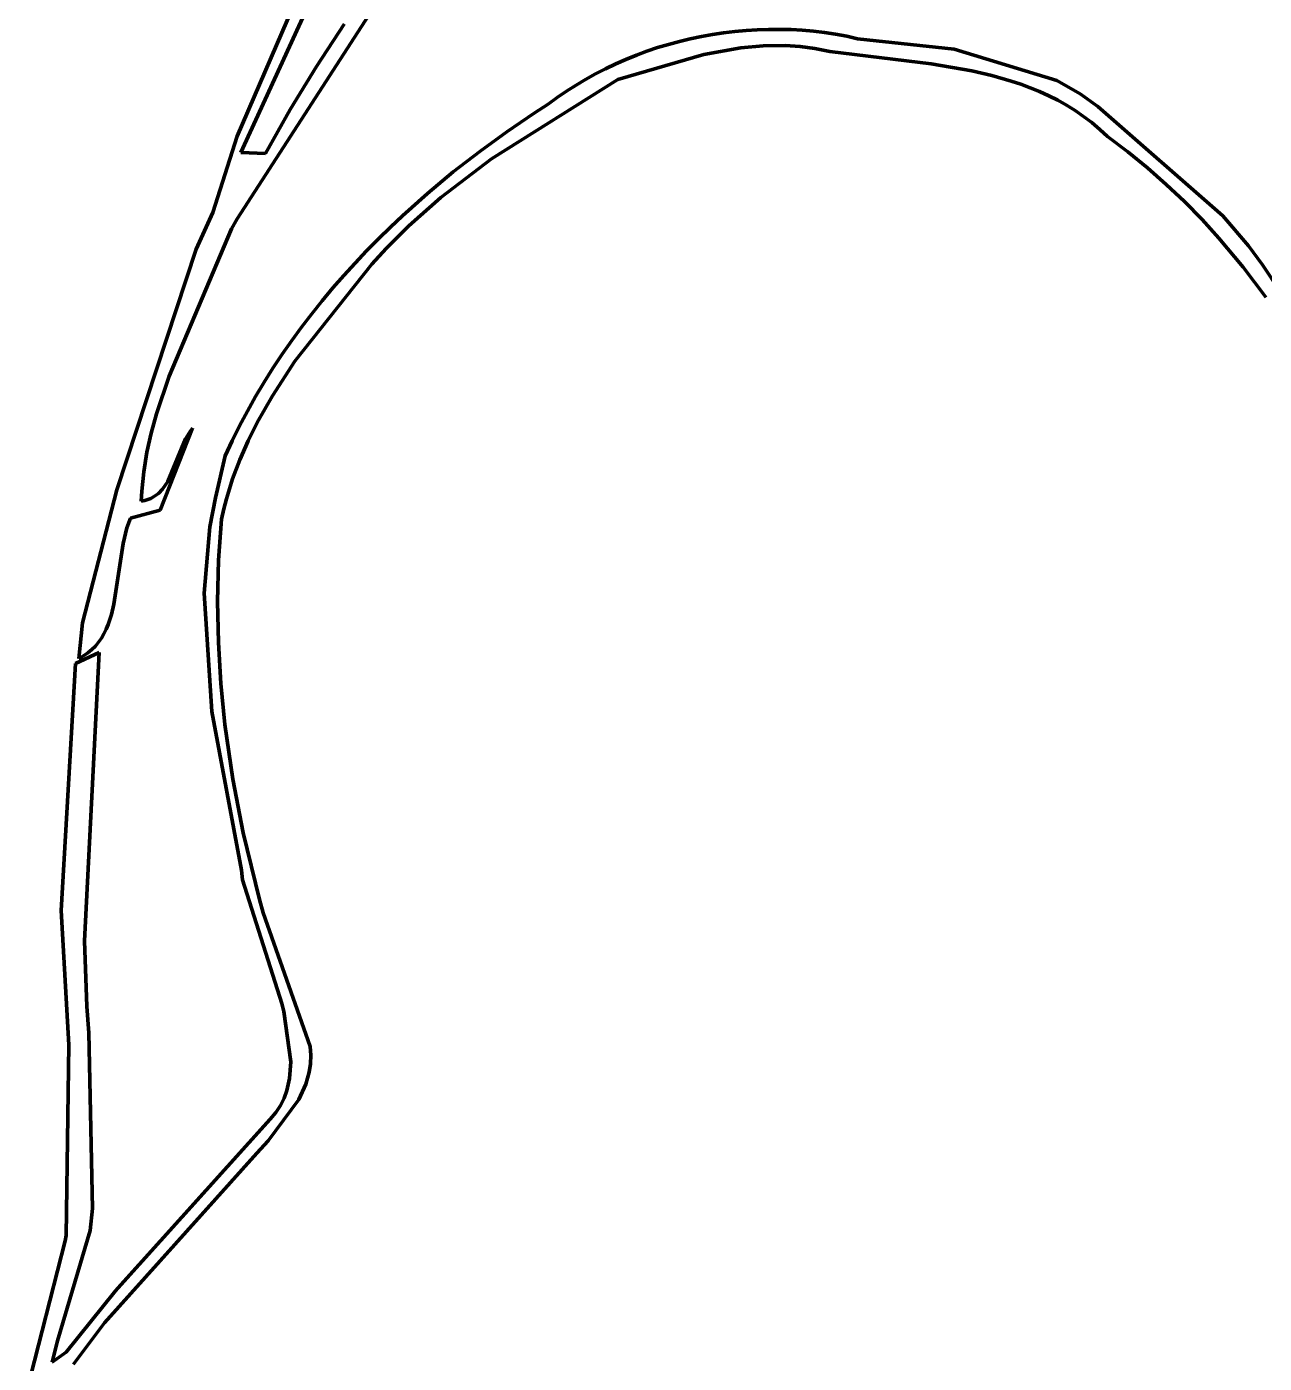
# Model space of a CAD drawing. Header units: millimetres. Extents: x 0 to 11, y 0 to 14.1.
# Drawn here: x 1.337 to 2.614, y 11.326 to 12.704 of the extents above; entities that cross this region are included whole.
import ezdxf

# ---------------------------------------------------------------- set-up
doc = ezdxf.new("R2010")
doc.units = ezdxf.units.MM
doc.layers.add('color#010101ff', color=7, linetype='CONTINUOUS', lineweight=100)
doc.layers.add('color#fefefeff', color=7, linetype='CONTINUOUS', lineweight=100)

msp = doc.modelspace()

# ---------------------------------------------------------------- linework, layer by layer
at = {"layer": 'color#010101ff'}
for p, q in [((1.7361, 12.7875), (1.5542, 12.5064)), ((1.5543, 12.5916), (1.6404, 12.791)), ((1.6462, 12.7671), (1.5583, 12.5746)), ((1.6363, 12.6634), (1.6649, 12.707)), ((2.0446, 12.6964), (2.0561, 12.6982)), ((2.0561, 12.6982), (2.0677, 12.6996)), ((2.0677, 12.6996), (2.0793, 12.7006)), ((2.0793, 12.7006), (2.0909, 12.7013)), ((2.0909, 12.7013), (2.1025, 12.7017)), ((2.1025, 12.7017), (2.1141, 12.7017)), ((2.1141, 12.7017), (2.1257, 12.7014)), ((2.1257, 12.7014), (2.1372, 12.7007)), ((2.1372, 12.7007), (2.1488, 12.6997)), ((2.1488, 12.6997), (2.1603, 12.6983)), ((2.1603, 12.6983), (2.1717, 12.6966)), ((1.9881, 12.6828), (1.9992, 12.6862)), ((1.9992, 12.6862), (2.0105, 12.6892)), ((2.0105, 12.6892), (2.0218, 12.692)), ((2.0218, 12.692), (2.0332, 12.6944)), ((2.0332, 12.6944), (2.0446, 12.6964)), ((2.0968, 12.6848), (2.0739, 12.6827)), ((2.1198, 12.685), (2.0968, 12.6848)), ((2.1351, 12.6841), (2.1198, 12.685)), ((2.1503, 12.6821), (2.1351, 12.6841)), ((2.1717, 12.6966), (2.1831, 12.6945)), ((2.1831, 12.6945), (2.1944, 12.692)), ((2.1944, 12.692), (2.2938, 12.6812)), ((1.9448, 12.666), (1.9554, 12.6707)), ((2.0359, 12.6759), (1.9471, 12.6498)), ((1.9554, 12.6707), (1.9662, 12.6751)), ((1.9662, 12.6751), (1.9771, 12.6791)), ((1.9771, 12.6791), (1.9881, 12.6828)), ((2.0739, 12.6827), (2.0359, 12.6759)), ((2.1656, 12.679), (2.1503, 12.6821)), ((2.2703, 12.6662), (2.1656, 12.679)), ((2.2938, 12.6812), (2.3999, 12.6488)), ((1.6091, 12.6189), (1.6363, 12.6634)), ((1.9138, 12.6501), (1.924, 12.6557)), ((1.924, 12.6557), (1.9343, 12.661)), ((1.9343, 12.661), (1.9448, 12.666)), ((2.3122, 12.659), (2.2703, 12.6662)), ((2.3327, 12.6542), (2.3122, 12.659)), ((1.9471, 12.6498), (1.8167, 12.5682)), ((1.8941, 12.638), (1.9039, 12.6442)), ((1.9039, 12.6442), (1.9138, 12.6501)), ((2.3529, 12.6484), (2.3327, 12.6542)), ((2.3628, 12.6451), (2.3529, 12.6484)), ((2.3725, 12.6415), (2.3628, 12.6451)), ((2.3999, 12.6488), (2.4241, 12.6353)), ((1.8752, 12.6246), (1.8845, 12.6314)), ((1.8845, 12.6314), (1.8941, 12.638)), ((2.3821, 12.6375), (2.3725, 12.6415)), ((2.3916, 12.6332), (2.3821, 12.6375)), ((2.4008, 12.6285), (2.3916, 12.6332)), ((2.4099, 12.6234), (2.4008, 12.6285)), ((2.4241, 12.6353), (2.4422, 12.622)), ((1.5835, 12.5735), (1.6091, 12.6189)), ((1.8324, 12.596), (1.8608, 12.6153)), ((1.8608, 12.6153), (1.8752, 12.6246)), ((2.4188, 12.6179), (2.4099, 12.6234)), ((2.4275, 12.6119), (2.4188, 12.6179)), ((2.4422, 12.622), (2.5712, 12.5095)), ((2.436, 12.6055), (2.4275, 12.6119)), ((2.4442, 12.5985), (2.436, 12.6055)), ((1.5293, 12.5128), (1.5543, 12.5916)), ((1.8046, 12.5758), (1.8324, 12.596)), ((2.4522, 12.5911), (2.4442, 12.5985)), ((2.4731, 12.5754), (2.4522, 12.5911)), ((1.5583, 12.5746), (1.5835, 12.5735)), ((1.7773, 12.5546), (1.8046, 12.5758)), ((2.4933, 12.559), (2.4731, 12.5754)), ((1.8167, 12.5682), (1.7645, 12.5281)), ((1.7507, 12.5325), (1.7773, 12.5546)), ((2.5128, 12.5418), (2.4933, 12.559)), ((1.7249, 12.5094), (1.7507, 12.5325)), ((2.5316, 12.524), (2.5128, 12.5418)), ((1.7645, 12.5281), (1.7316, 12.499)), ((2.5497, 12.5054), (2.5316, 12.524)), ((1.512, 12.4748), (1.5293, 12.5128)), ((1.5542, 12.5064), (1.5486, 12.4959)), ((1.7124, 12.4976), (1.7249, 12.5094)), ((2.5671, 12.4863), (2.5497, 12.5054)), ((2.5712, 12.5095), (2.5977, 12.4785)), ((1.5486, 12.4959), (1.4841, 12.3439)), ((1.7, 12.4855), (1.7124, 12.4976)), ((1.7316, 12.499), (1.7081, 12.4758)), ((1.6879, 12.4732), (1.7, 12.4855)), ((2.5921, 12.4564), (2.5671, 12.4863)), ((2.5977, 12.4785), (2.6121, 12.4587)), ((1.4302, 12.2267), (1.512, 12.4748)), ((1.676, 12.4606), (1.6879, 12.4732)), ((1.7081, 12.4758), (1.6932, 12.4596)), ((1.6932, 12.4596), (1.614, 12.3593)), ((1.6644, 12.4479), (1.676, 12.4606)), ((2.6156, 12.4254), (2.5921, 12.4564)), ((2.6121, 12.4587), (2.694, 12.3344)), ((1.6531, 12.4349), (1.6644, 12.4479)), ((1.6313, 12.4082), (1.642, 12.4217)), ((1.642, 12.4217), (1.6531, 12.4349)), ((1.6208, 12.3946), (1.6313, 12.4082)), ((1.6107, 12.3807), (1.6208, 12.3946)), ((1.6008, 12.3666), (1.6107, 12.3807)), ((1.5913, 12.3523), (1.6008, 12.3666)), ((1.614, 12.3593), (1.5908, 12.3237)), ((1.4841, 12.3439), (1.471, 12.305)), ((1.5822, 12.3377), (1.5913, 12.3523)), ((1.5734, 12.323), (1.5822, 12.3377)), ((1.5649, 12.308), (1.5734, 12.323)), ((1.5908, 12.3237), (1.5751, 12.2961)), ((1.471, 12.305), (1.4657, 12.2853)), ((1.5569, 12.2928), (1.5649, 12.308)), ((1.4657, 12.2853), (1.4613, 12.2655)), ((1.5082, 12.2902), (1.4751, 12.2058)), ((1.5011, 12.2794), (1.5062, 12.2877)), ((1.5062, 12.2877), (1.5082, 12.2902)), ((1.5492, 12.2774), (1.5569, 12.2928)), ((1.5751, 12.2961), (1.5657, 12.2772)), ((1.4827, 12.2353), (1.5011, 12.2794)), ((1.5419, 12.2618), (1.5492, 12.2774)), ((1.5657, 12.2772), (1.5572, 12.2578)), ((1.4613, 12.2655), (1.458, 12.2454)), ((1.5319, 12.2184), (1.5419, 12.2618)), ((1.5572, 12.2578), (1.5497, 12.2379)), ((1.458, 12.2454), (1.4569, 12.2353)), ((1.4569, 12.2353), (1.456, 12.2252)), ((1.4774, 12.2275), (1.4827, 12.2353)), ((1.5497, 12.2379), (1.5464, 12.2278)), ((1.3947, 12.0895), (1.4302, 12.2267)), ((1.456, 12.2252), (1.4555, 12.215)), ((1.4555, 12.215), (1.459, 12.2157)), ((1.459, 12.2157), (1.4623, 12.2167)), ((1.4623, 12.2167), (1.4653, 12.2179)), ((1.4653, 12.2179), (1.4682, 12.2194)), ((1.4682, 12.2194), (1.4732, 12.223)), ((1.4732, 12.223), (1.4774, 12.2275)), ((1.5263, 12.1884), (1.5319, 12.2184)), ((1.5433, 12.2175), (1.5405, 12.2071)), ((1.5464, 12.2278), (1.5433, 12.2175)), ((1.4751, 12.2058), (1.4442, 12.1974)), ((1.5405, 12.2071), (1.5381, 12.1966)), ((1.4406, 12.1875), (1.4367, 12.1715)), ((1.4442, 12.1974), (1.4406, 12.1875)), ((1.5204, 12.12), (1.5263, 12.1884)), ((1.5381, 12.1966), (1.5352, 12.1541)), ((1.4367, 12.1715), (1.4272, 12.1089)), ((1.5352, 12.1541), (1.5342, 12.1116)), ((1.5284, 11.9982), (1.5204, 12.12)), ((1.4272, 12.1089), (1.4246, 12.0981)), ((1.5342, 12.1116), (1.535, 12.0692)), ((1.4246, 12.0981), (1.4212, 12.0878)), ((1.3912, 12.0526), (1.3947, 12.0895)), ((1.4169, 12.0783), (1.4143, 12.0738)), ((1.4192, 12.083), (1.4169, 12.0783)), ((1.4212, 12.0878), (1.4192, 12.083)), ((1.4081, 12.0656), (1.4045, 12.0619)), ((1.4114, 12.0696), (1.4081, 12.0656)), ((1.4143, 12.0738), (1.4114, 12.0696)), ((1.535, 12.0692), (1.5375, 12.0268)), ((1.3877, 12.0475), (1.4119, 12.0588)), ((1.396, 12.0554), (1.3912, 12.0526)), ((1.4005, 12.0585), (1.396, 12.0554)), ((1.4119, 12.0588), (1.3969, 11.7614)), ((1.4045, 12.0619), (1.4005, 12.0585)), ((1.3728, 11.7927), (1.3877, 12.0475)), ((1.5375, 12.0268), (1.5417, 11.9845)), ((1.5587, 11.8343), (1.5284, 11.9982)), ((1.5417, 11.9845), (1.5498, 11.9284)), ((1.5498, 11.9284), (1.5605, 11.8728)), ((1.5605, 11.8728), (1.5773, 11.804)), ((1.5597, 11.8244), (1.5587, 11.8343)), ((1.6006, 11.6968), (1.5597, 11.8244)), ((1.5773, 11.804), (1.5811, 11.7903)), ((1.3806, 11.6541), (1.3728, 11.7927)), ((1.5811, 11.7903), (1.6298, 11.6526)), ((1.3969, 11.7614), (1.3992, 11.6938)), ((1.3992, 11.6938), (1.4013, 11.6667)), ((1.6026, 11.6886), (1.6006, 11.6968)), ((1.6097, 11.6367), (1.6026, 11.6886)), ((1.4013, 11.6667), (1.4052, 11.4854)), ((1.3779, 11.4576), (1.3806, 11.6541)), ((1.6298, 11.6526), (1.6304, 11.6436)), ((1.6084, 11.6196), (1.6097, 11.6367)), ((1.6304, 11.6436), (1.63, 11.6348)), ((1.6286, 11.6262), (1.6251, 11.6137)), ((1.63, 11.6348), (1.6286, 11.6262)), ((1.6056, 11.6072), (1.6084, 11.6196)), ((1.6251, 11.6137), (1.618, 11.5979)), ((1.618, 11.5979), (1.5863, 11.5552)), ((1.5989, 11.5916), (1.6027, 11.5992)), ((1.6027, 11.5992), (1.6056, 11.6072)), ((1.5883, 11.5774), (1.5941, 11.5843)), ((1.5941, 11.5843), (1.5989, 11.5916)), ((1.4313, 11.4031), (1.5883, 11.5774)), ((1.5863, 11.5552), (1.5746, 11.5425)), ((1.5746, 11.5425), (1.4176, 11.3675)), ((1.4052, 11.4854), (1.4029, 11.4627)), ((1.4029, 11.4627), (1.3692, 11.3488)), ((1.3768, 11.452), (1.3779, 11.4576)), ((1.3373, 11.2973), (1.3768, 11.452)), ((1.4289, 11.4006), (1.4313, 11.4031)), ((1.378, 11.3373), (1.4289, 11.4006)), ((1.4176, 11.3675), (1.3857, 11.3247)), ((1.3692, 11.3488), (1.3635, 11.3269)), ((1.3635, 11.3269), (1.378, 11.3373))]:
    msp.add_line(p, q, dxfattribs=at)
at = {"layer": 'color#fefefeff'}
for p, q in [((1.5542, 12.5064), (1.7361, 12.7875)), ((1.6404, 12.791), (1.5543, 12.5916)), ((1.5583, 12.5746), (1.6462, 12.7671)), ((1.6649, 12.707), (1.6363, 12.6634)), ((2.0561, 12.6982), (2.0446, 12.6964)), ((2.0677, 12.6996), (2.0561, 12.6982)), ((2.0793, 12.7006), (2.0677, 12.6996)), ((2.0909, 12.7013), (2.0793, 12.7006)), ((2.1025, 12.7017), (2.0909, 12.7013)), ((2.1141, 12.7017), (2.1025, 12.7017)), ((2.1257, 12.7014), (2.1141, 12.7017)), ((2.1372, 12.7007), (2.1257, 12.7014)), ((2.1488, 12.6997), (2.1372, 12.7007)), ((2.1603, 12.6983), (2.1488, 12.6997)), ((2.1717, 12.6966), (2.1603, 12.6983)), ((1.9992, 12.6862), (1.9881, 12.6828)), ((2.0105, 12.6892), (1.9992, 12.6862)), ((2.0218, 12.692), (2.0105, 12.6892)), ((2.0332, 12.6944), (2.0218, 12.692)), ((2.0446, 12.6964), (2.0332, 12.6944)), ((2.0739, 12.6827), (2.0968, 12.6848)), ((2.0968, 12.6848), (2.1198, 12.685)), ((2.1198, 12.685), (2.1351, 12.6841)), ((2.1351, 12.6841), (2.1503, 12.6821)), ((2.1831, 12.6945), (2.1717, 12.6966)), ((2.1944, 12.692), (2.1831, 12.6945)), ((2.2938, 12.6812), (2.1944, 12.692)), ((1.9554, 12.6707), (1.9448, 12.666)), ((1.9471, 12.6498), (2.0359, 12.6759)), ((1.9662, 12.6751), (1.9554, 12.6707)), ((1.9771, 12.6791), (1.9662, 12.6751)), ((1.9881, 12.6828), (1.9771, 12.6791)), ((2.0359, 12.6759), (2.0739, 12.6827)), ((2.1503, 12.6821), (2.1656, 12.679)), ((2.1656, 12.679), (2.2703, 12.6662)), ((2.3999, 12.6488), (2.2938, 12.6812)), ((1.6363, 12.6634), (1.6091, 12.6189)), ((1.924, 12.6557), (1.9138, 12.6501)), ((1.9343, 12.661), (1.924, 12.6557)), ((1.9448, 12.666), (1.9343, 12.661)), ((2.2703, 12.6662), (2.3122, 12.659)), ((2.3122, 12.659), (2.3327, 12.6542)), ((1.8167, 12.5682), (1.9471, 12.6498)), ((1.9039, 12.6442), (1.8941, 12.638)), ((1.9138, 12.6501), (1.9039, 12.6442)), ((2.3327, 12.6542), (2.3529, 12.6484)), ((2.3529, 12.6484), (2.3628, 12.6451)), ((2.3628, 12.6451), (2.3725, 12.6415)), ((2.4241, 12.6353), (2.3999, 12.6488)), ((1.8845, 12.6314), (1.8752, 12.6246)), ((1.8941, 12.638), (1.8845, 12.6314)), ((2.3725, 12.6415), (2.3821, 12.6375)), ((2.3821, 12.6375), (2.3916, 12.6332)), ((2.3916, 12.6332), (2.4008, 12.6285)), ((2.4008, 12.6285), (2.4099, 12.6234)), ((2.4422, 12.622), (2.4241, 12.6353)), ((1.6091, 12.6189), (1.5835, 12.5735)), ((1.8608, 12.6153), (1.8324, 12.596)), ((1.8752, 12.6246), (1.8608, 12.6153)), ((2.4099, 12.6234), (2.4188, 12.6179)), ((2.4188, 12.6179), (2.4275, 12.6119)), ((2.5712, 12.5095), (2.4422, 12.622)), ((2.4275, 12.6119), (2.436, 12.6055)), ((2.436, 12.6055), (2.4442, 12.5985)), ((1.5543, 12.5916), (1.5293, 12.5128)), ((1.8324, 12.596), (1.8046, 12.5758)), ((2.4442, 12.5985), (2.4522, 12.5911)), ((2.4522, 12.5911), (2.4731, 12.5754)), ((1.5835, 12.5735), (1.5583, 12.5746)), ((1.8046, 12.5758), (1.7773, 12.5546)), ((2.4731, 12.5754), (2.4933, 12.559)), ((1.7645, 12.5281), (1.8167, 12.5682)), ((1.7773, 12.5546), (1.7507, 12.5325)), ((2.4933, 12.559), (2.5128, 12.5418)), ((1.7507, 12.5325), (1.7249, 12.5094)), ((2.5128, 12.5418), (2.5316, 12.524)), ((1.7316, 12.499), (1.7645, 12.5281)), ((2.5316, 12.524), (2.5497, 12.5054)), ((1.5293, 12.5128), (1.512, 12.4748)), ((1.5486, 12.4959), (1.5542, 12.5064)), ((1.7249, 12.5094), (1.7124, 12.4976)), ((2.5497, 12.5054), (2.5671, 12.4863)), ((2.5977, 12.4785), (2.5712, 12.5095)), ((1.4841, 12.3439), (1.5486, 12.4959)), ((1.7124, 12.4976), (1.7, 12.4855)), ((1.7081, 12.4758), (1.7316, 12.499)), ((1.7, 12.4855), (1.6879, 12.4732)), ((2.5671, 12.4863), (2.5921, 12.4564)), ((2.6121, 12.4587), (2.5977, 12.4785)), ((1.512, 12.4748), (1.4302, 12.2267)), ((1.6879, 12.4732), (1.676, 12.4606)), ((1.6932, 12.4596), (1.7081, 12.4758)), ((1.614, 12.3593), (1.6932, 12.4596)), ((1.676, 12.4606), (1.6644, 12.4479)), ((2.5921, 12.4564), (2.6156, 12.4254)), ((2.694, 12.3344), (2.6121, 12.4587)), ((1.6644, 12.4479), (1.6531, 12.4349)), ((1.642, 12.4217), (1.6313, 12.4082)), ((1.6531, 12.4349), (1.642, 12.4217)), ((1.6313, 12.4082), (1.6208, 12.3946)), ((1.6208, 12.3946), (1.6107, 12.3807)), ((1.6107, 12.3807), (1.6008, 12.3666)), ((1.6008, 12.3666), (1.5913, 12.3523)), ((1.5908, 12.3237), (1.614, 12.3593)), ((1.471, 12.305), (1.4841, 12.3439)), ((1.5913, 12.3523), (1.5822, 12.3377)), ((1.5822, 12.3377), (1.5734, 12.323)), ((1.5734, 12.323), (1.5649, 12.308)), ((1.5751, 12.2961), (1.5908, 12.3237)), ((1.4657, 12.2853), (1.471, 12.305)), ((1.5649, 12.308), (1.5569, 12.2928)), ((1.4613, 12.2655), (1.4657, 12.2853)), ((1.4751, 12.2058), (1.5082, 12.2902)), ((1.5062, 12.2877), (1.5011, 12.2794)), ((1.5082, 12.2902), (1.5062, 12.2877)), ((1.5569, 12.2928), (1.5492, 12.2774)), ((1.5657, 12.2772), (1.5751, 12.2961)), ((1.5011, 12.2794), (1.4827, 12.2353)), ((1.5492, 12.2774), (1.5419, 12.2618)), ((1.5572, 12.2578), (1.5657, 12.2772)), ((1.458, 12.2454), (1.4613, 12.2655)), ((1.5419, 12.2618), (1.5319, 12.2184)), ((1.5497, 12.2379), (1.5572, 12.2578)), ((1.4569, 12.2353), (1.458, 12.2454)), ((1.456, 12.2252), (1.4569, 12.2353)), ((1.4827, 12.2353), (1.4774, 12.2275)), ((1.5464, 12.2278), (1.5497, 12.2379)), ((1.4302, 12.2267), (1.3947, 12.0895)), ((1.4555, 12.215), (1.456, 12.2252)), ((1.459, 12.2157), (1.4555, 12.215)), ((1.4623, 12.2167), (1.459, 12.2157)), ((1.4653, 12.2179), (1.4623, 12.2167)), ((1.4682, 12.2194), (1.4653, 12.2179)), ((1.4732, 12.223), (1.4682, 12.2194)), ((1.4774, 12.2275), (1.4732, 12.223)), ((1.5319, 12.2184), (1.5263, 12.1884)), ((1.5405, 12.2071), (1.5433, 12.2175)), ((1.5433, 12.2175), (1.5464, 12.2278)), ((1.4442, 12.1974), (1.4751, 12.2058)), ((1.5381, 12.1966), (1.5405, 12.2071)), ((1.4367, 12.1715), (1.4406, 12.1875)), ((1.4406, 12.1875), (1.4442, 12.1974)), ((1.5263, 12.1884), (1.5204, 12.12)), ((1.5352, 12.1541), (1.5381, 12.1966)), ((1.4272, 12.1089), (1.4367, 12.1715)), ((1.5342, 12.1116), (1.5352, 12.1541)), ((1.5204, 12.12), (1.5284, 11.9982)), ((1.4246, 12.0981), (1.4272, 12.1089)), ((1.535, 12.0692), (1.5342, 12.1116)), ((1.4212, 12.0878), (1.4246, 12.0981)), ((1.3947, 12.0895), (1.3912, 12.0526)), ((1.4143, 12.0738), (1.4169, 12.0783)), ((1.4169, 12.0783), (1.4192, 12.083)), ((1.4192, 12.083), (1.4212, 12.0878)), ((1.4045, 12.0619), (1.4081, 12.0656)), ((1.4081, 12.0656), (1.4114, 12.0696)), ((1.4114, 12.0696), (1.4143, 12.0738)), ((1.5375, 12.0268), (1.535, 12.0692)), ((1.4119, 12.0588), (1.3877, 12.0475)), ((1.3912, 12.0526), (1.396, 12.0554)), ((1.396, 12.0554), (1.4005, 12.0585)), ((1.3969, 11.7614), (1.4119, 12.0588)), ((1.4005, 12.0585), (1.4045, 12.0619)), ((1.3877, 12.0475), (1.3728, 11.7927)), ((1.5417, 11.9845), (1.5375, 12.0268)), ((1.5284, 11.9982), (1.5587, 11.8343)), ((1.5498, 11.9284), (1.5417, 11.9845)), ((1.5605, 11.8728), (1.5498, 11.9284)), ((1.5773, 11.804), (1.5605, 11.8728)), ((1.5587, 11.8343), (1.5597, 11.8244)), ((1.5597, 11.8244), (1.6006, 11.6968)), ((1.5811, 11.7903), (1.5773, 11.804)), ((1.3728, 11.7927), (1.3806, 11.6541)), ((1.6298, 11.6526), (1.5811, 11.7903)), ((1.3992, 11.6938), (1.3969, 11.7614)), ((1.4013, 11.6667), (1.3992, 11.6938)), ((1.6006, 11.6968), (1.6026, 11.6886)), ((1.6026, 11.6886), (1.6097, 11.6367)), ((1.4052, 11.4854), (1.4013, 11.6667)), ((1.3806, 11.6541), (1.3779, 11.4576)), ((1.6304, 11.6436), (1.6298, 11.6526)), ((1.6097, 11.6367), (1.6084, 11.6196)), ((1.63, 11.6348), (1.6304, 11.6436)), ((1.6251, 11.6137), (1.6286, 11.6262)), ((1.6286, 11.6262), (1.63, 11.6348)), ((1.6084, 11.6196), (1.6056, 11.6072)), ((1.618, 11.5979), (1.6251, 11.6137)), ((1.5863, 11.5552), (1.618, 11.5979)), ((1.6027, 11.5992), (1.5989, 11.5916)), ((1.6056, 11.6072), (1.6027, 11.5992)), ((1.5941, 11.5843), (1.5883, 11.5774)), ((1.5989, 11.5916), (1.5941, 11.5843)), ((1.5883, 11.5774), (1.4313, 11.4031)), ((1.5746, 11.5425), (1.5863, 11.5552)), ((1.4176, 11.3675), (1.5746, 11.5425)), ((1.4029, 11.4627), (1.4052, 11.4854)), ((1.3692, 11.3488), (1.4029, 11.4627)), ((1.3779, 11.4576), (1.3768, 11.452)), ((1.3768, 11.452), (1.3373, 11.2973)), ((1.4313, 11.4031), (1.4289, 11.4006)), ((1.4289, 11.4006), (1.378, 11.3373)), ((1.3857, 11.3247), (1.4176, 11.3675)), ((1.3635, 11.3269), (1.3692, 11.3488)), ((1.378, 11.3373), (1.3635, 11.3269))]:
    msp.add_line(p, q, dxfattribs=at)

doc.saveas('drawing.dxf')
